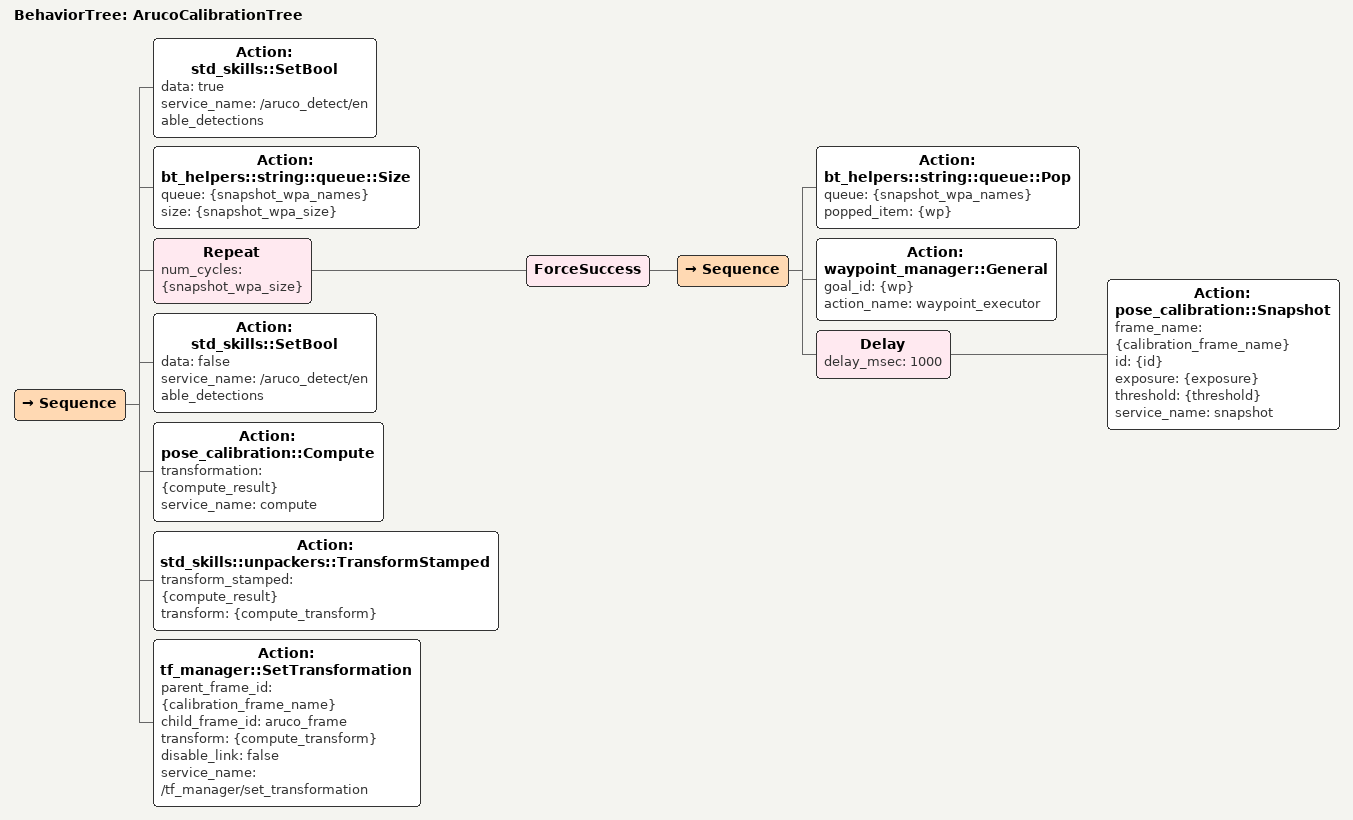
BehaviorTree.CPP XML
<?xml version="1.0"?>
<root
        BTCPP_format="4"
        main_tree_to_execute="ArucoCalibrationTree">
    <BehaviorTree ID="ArucoCalibrationTree">
        <Sequence>
            <Action
                    ID="std_skills::SetBool"
                    data="true"
                    service_name="/aruco_detect/enable_detections"/>

            <Action
                    ID="bt_helpers::string::queue::Size"
                    queue="{snapshot_wpa_names}"
                    size="{snapshot_wpa_size}"/>

            <Repeat num_cycles="{snapshot_wpa_size}">
                <ForceSuccess>
                    <Sequence>
                        <Action
                                ID="bt_helpers::string::queue::Pop"
                                queue="{snapshot_wpa_names}"
                                popped_item="{wp}"/>
                        <Action
                                ID="waypoint_manager::General"
                                goal_id="{wp}"
                                action_name="waypoint_executor"/>
                        <!-- TODO: is this wait really needed? -->
                        <Delay delay_msec="1000">
                            <!--  TODO: add exposure as input -->
                            <Action
                                    ID="pose_calibration::Snapshot"
                                    frame_name="{calibration_frame_name}"
                                    id="{id}"
                                    exposure="{exposure}"
                                    threshold="{threshold}"
                                    service_name="snapshot"/>
                        </Delay>
                    </Sequence>
                </ForceSuccess>
            </Repeat>
            <Action
                    ID="std_skills::SetBool"
                    data="false"
                    service_name="/aruco_detect/enable_detections"/>
            <Action
                    ID="pose_calibration::Compute"
                    transformation="{compute_result}"
                    service_name="compute"/>
            <Action
                    ID="std_skills::unpackers::TransformStamped"
                    transform_stamped="{compute_result}"
                    transform="{compute_transform}"/>
            <Action
                    ID="tf_manager::SetTransformation"
                    parent_frame_id="{calibration_frame_name}"
                    child_frame_id="aruco_frame"
                    transform="{compute_transform}"
                    disable_link="false"
                    service_name="/tf_manager/set_transformation"/>
        </Sequence>
    </BehaviorTree>
</root>
